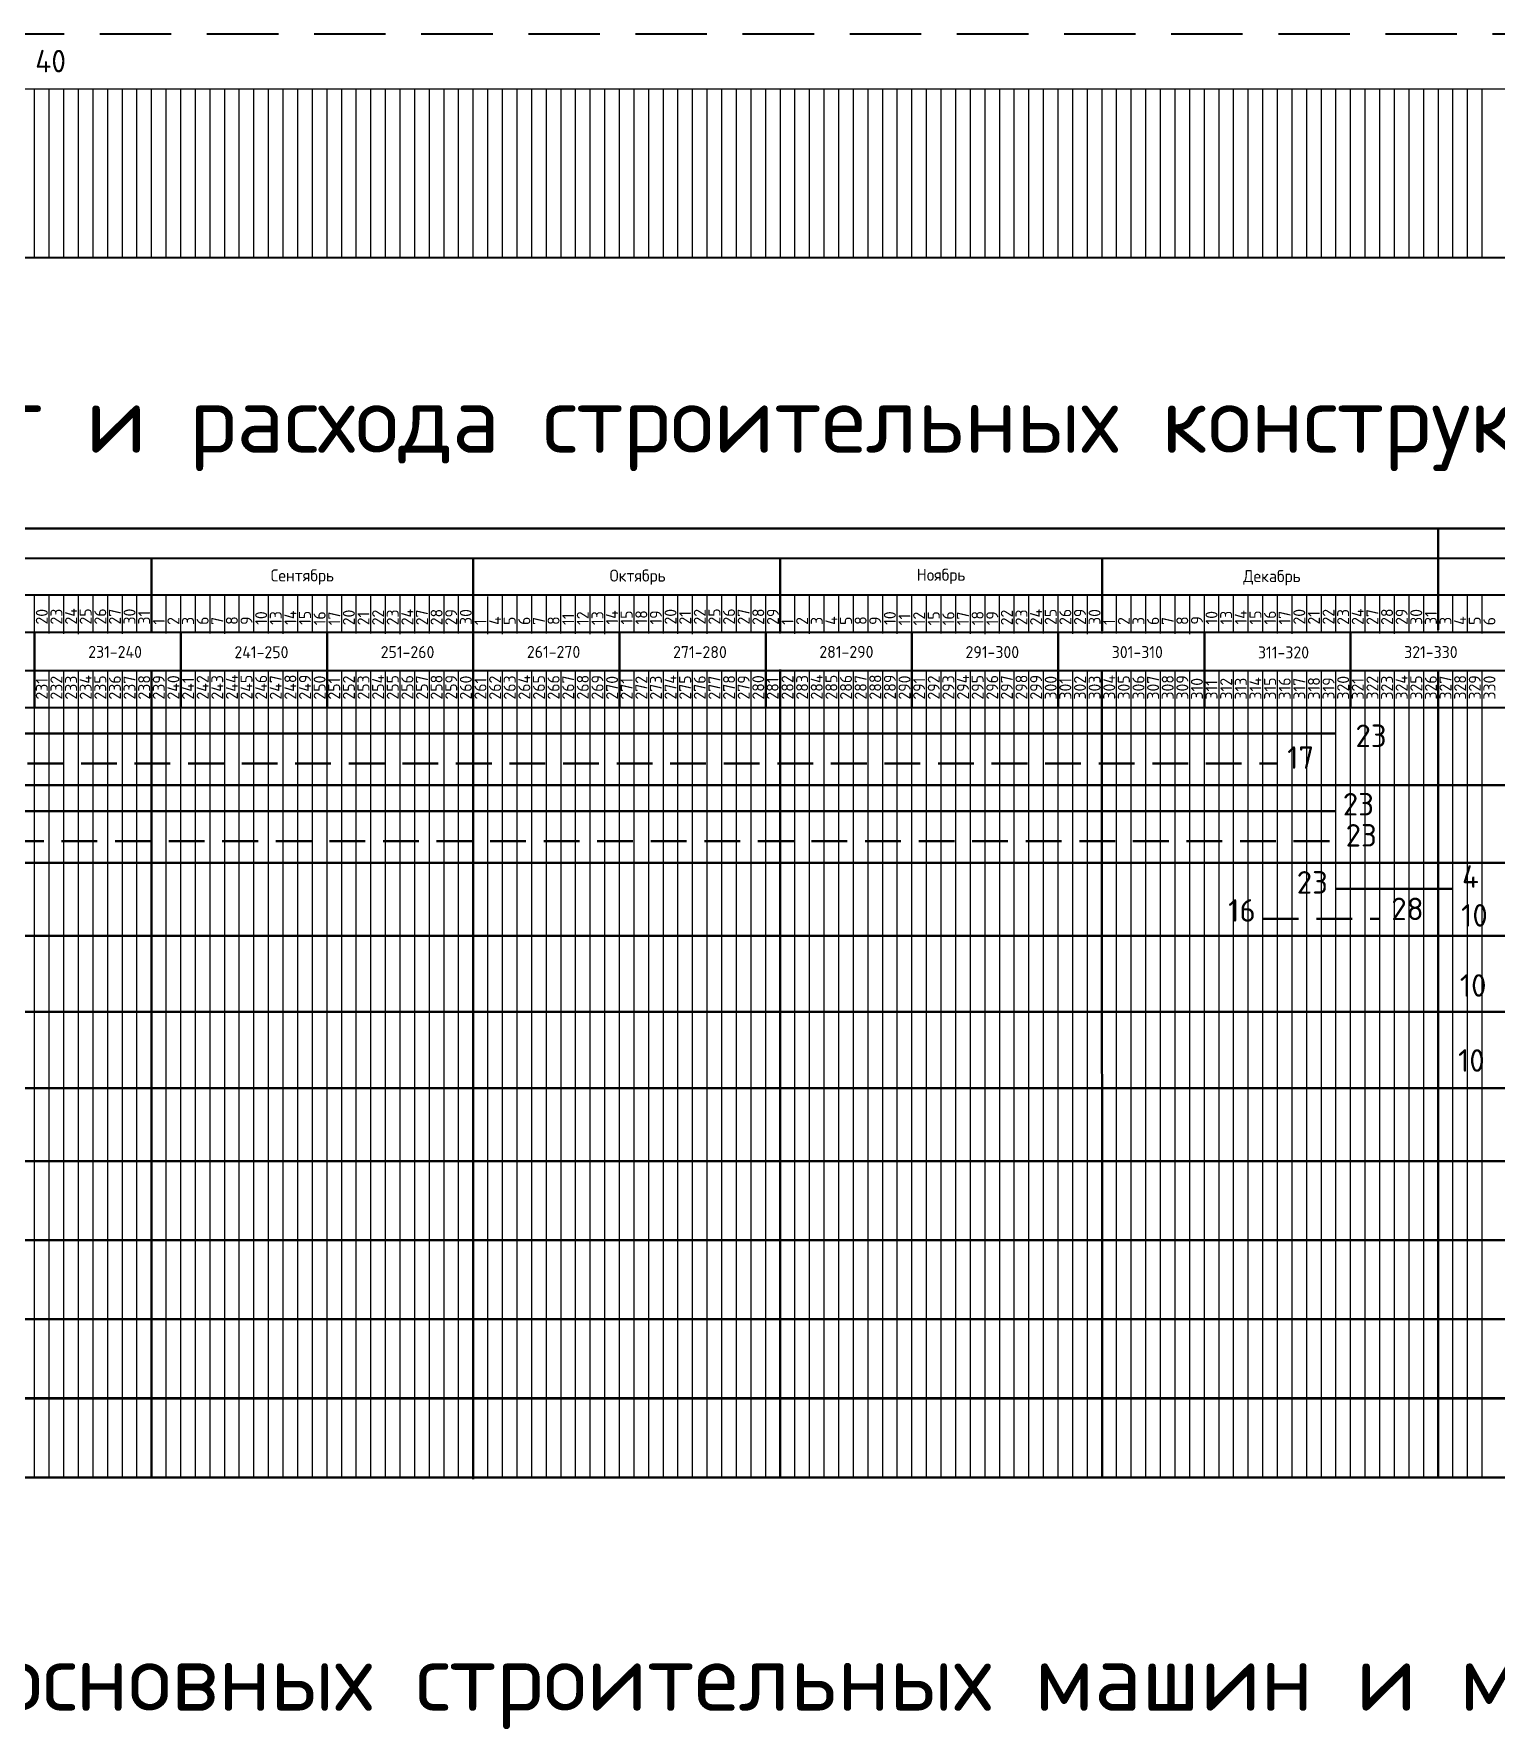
# Model space of a CAD drawing. Header units: millimetres. Extents: x -782 to 10910, y 3841 to 13237.
# Drawn here: x 4407.8 to 4537.8, y 12452.8 to 12603.5 of the extents above; entities that cross this region are included whole.
import ezdxf

# ---------------------------------------------------------------- set-up
doc = ezdxf.new("R2010")
doc.units = ezdxf.units.MM
doc.linetypes.add('DASHED2', pattern=[9.525, 6.35, -3.175])
doc.linetypes.add('HIDDEN2', pattern=[4.7625, 3.175, -1.5875])
doc.layers.add('A0-08', color=101, linetype='Continuous')
doc.styles.add('GOST-2.304_Type-B', font='GOST_Common.ttf')
doc.styles.get("Standard").update_dxf_attribs({"font": 'isocpeur.ttf'})

msp = doc.modelspace()

# ---------------------------------------------------------------- linework, layer by layer
at = {"linetype": 'DASHED2', "lineweight": 40}
msp.add_line((4108.816436, 12603.501615), (4715.916436, 12603.501615), dxfattribs=at)
at = {"lineweight": -3}
for p, q in [((4244.016436, 12598.626615), (4544.316436, 12598.626615)), ((4407.815555, 12550.260156), (4407.815492, 12553.586683)), ((4410.415555, 12550.260156), (4410.416335, 12553.579825)), ((4413.015494, 12550.26047), (4413.015431, 12553.586997)), ((4415.615494, 12550.26047), (4415.616275, 12553.580138)), ((4416.915492, 12550.277886), (4416.915429, 12553.604413)), ((4418.215492, 12550.291099), (4418.216273, 12553.610768)), ((4419.515492, 12550.260329), (4419.516273, 12553.579997)), ((4422.115431, 12550.2782), (4422.115368, 12553.604727)), ((4424.715432, 12550.260642), (4424.716212, 12553.580311)), ((4426.015429, 12550.278059), (4426.015366, 12553.604585)), ((4428.615429, 12550.278059), (4428.616209, 12553.597727)), ((4431.215369, 12550.278372), (4431.215306, 12553.604899)), ((4431.215429, 12550.260501), (4431.21621, 12553.58017)), ((4432.515369, 12550.31504), (4432.516149, 12553.634708)), ((4433.815369, 12550.278372), (4433.816149, 12553.598041)), ((4435.115369, 12550.222767), (4435.116149, 12553.542436)), ((4440.315306, 12550.296102), (4440.315242, 12553.622629)), ((4441.615306, 12550.240497), (4441.615242, 12553.567024)), ((4442.915307, 12550.225872), (4442.916087, 12553.545541)), ((4444.215306, 12550.22294), (4444.216086, 12553.542608)), ((4449.415244, 12550.243602), (4449.415181, 12553.570129)), ((4450.715243, 12550.24067), (4450.71518, 12553.567197)), ((4452.015244, 12550.226045), (4452.016025, 12553.545714)), ((4453.315243, 12550.24067), (4453.316023, 12553.560338)), ((4457.215243, 12550.25371), (4457.216024, 12553.573379)), ((4458.515181, 12550.243775), (4458.515118, 12553.570302)), ((4459.81518, 12550.2584), (4459.815117, 12553.584926)), ((4461.115181, 12550.243775), (4461.115962, 12553.563444)), ((4462.41518, 12550.2584), (4462.41596, 12553.578068)), ((4467.615118, 12550.261505), (4467.615055, 12553.588032)), ((4468.915117, 12550.27613), (4468.915054, 12553.602656)), ((4470.215117, 12550.289343), (4470.215897, 12553.609011)), ((4470.215118, 12550.261505), (4470.215898, 12553.581174)), ((4471.515117, 12550.258572), (4471.515897, 12553.578241)), ((4476.715055, 12550.279235), (4476.714992, 12553.605762)), ((4478.015054, 12550.276302), (4478.014991, 12553.602829)), ((4479.315055, 12550.261677), (4479.315836, 12553.581346)), ((4480.615054, 12550.276302), (4480.615834, 12553.595971)), ((4483.215054, 12550.258745), (4483.215835, 12553.578413)), ((4484.515055, 12550.31504), (4484.515836, 12553.634708)), ((4485.814992, 12550.279407), (4485.814929, 12553.605934)), ((4487.115055, 12550.222767), (4487.115836, 12553.542436)), ((4488.414992, 12550.279407), (4488.415773, 12553.599076)), ((4493.614992, 12550.240497), (4493.614929, 12553.567024)), ((4494.914929, 12550.297137), (4494.914866, 12553.623664)), ((4496.214993, 12550.22294), (4496.215773, 12553.542608)), ((4497.514929, 12550.297137), (4497.51571, 12553.616806)), ((4502.714929, 12550.24067), (4502.714866, 12553.567197)), ((4504.014866, 12550.314867), (4504.014803, 12553.641394)), ((4505.314929, 12550.24067), (4505.31571, 12553.560338)), ((4506.614866, 12550.29731), (4506.615647, 12553.616979)), ((4509.21493, 12550.25371), (4509.21571, 12553.573379)), ((4511.814866, 12550.2584), (4511.814803, 12553.584926)), ((4513.114803, 12550.31504), (4513.11474, 12553.641567)), ((4514.414866, 12550.2584), (4514.415647, 12553.578068)), ((4515.714803, 12550.31504), (4515.715584, 12553.634708)), ((4520.914803, 12550.27613), (4520.91474, 12553.602656)), ((4522.21474, 12550.33277), (4522.214677, 12553.659297)), ((4522.214804, 12550.289343), (4522.215584, 12553.609011)), ((4523.514804, 12550.258572), (4523.515584, 12553.578241)), ((4524.81474, 12550.33277), (4524.815521, 12553.652438)), ((4530.014741, 12550.276302), (4530.014678, 12553.602829)), ((4531.314677, 12550.3505), (4531.314614, 12553.677027)), ((4532.614741, 12550.276302), (4532.615521, 12553.595971)), ((4533.914678, 12550.332942), (4533.915458, 12553.652611)), ((4535.214741, 12550.258745), (4535.215521, 12553.578413)), ((4536.514678, 12550.31504), (4536.515458, 12553.634708))]:
    msp.add_line(p, q, dxfattribs=at)
at = {"lineweight": 25}
for p, q in [((4407.816436, 12583.626615), (4407.816436, 12598.626615)), ((4409.116436, 12583.626615), (4409.116436, 12598.626615)), ((4410.416436, 12583.626615), (4410.416436, 12598.626615)), ((4411.716436, 12583.626615), (4411.716436, 12598.626615)), ((4413.016436, 12583.626615), (4413.016436, 12598.626615)), ((4414.316436, 12583.626615), (4414.316436, 12598.626615)), ((4415.616436, 12583.626615), (4415.616436, 12598.626615)), ((4416.916436, 12583.626615), (4416.916436, 12598.626615)), ((4418.216436, 12583.626615), (4418.216436, 12598.626615)), ((4419.516436, 12583.626615), (4419.516436, 12598.626615)), ((4420.816436, 12583.626615), (4420.816436, 12598.626615)), ((4422.116436, 12583.626615), (4422.116436, 12598.626615)), ((4423.416436, 12583.626615), (4423.416436, 12598.626615)), ((4424.716436, 12583.626615), (4424.716436, 12598.626615)), ((4426.016436, 12583.626615), (4426.016436, 12598.626615)), ((4427.316436, 12583.626615), (4427.316436, 12598.626615)), ((4428.616436, 12583.626615), (4428.616436, 12598.626615)), ((4429.916436, 12583.626615), (4429.916436, 12598.626615)), ((4431.216436, 12583.626615), (4431.216436, 12598.626615)), ((4432.516436, 12583.626615), (4432.516436, 12598.626615)), ((4433.816436, 12583.626615), (4433.816436, 12598.626615)), ((4435.116436, 12583.626615), (4435.116436, 12598.626615)), ((4436.416436, 12583.626615), (4436.416436, 12598.626615)), ((4437.716436, 12583.626615), (4437.716436, 12598.626615)), ((4439.016436, 12583.626615), (4439.016436, 12598.626615)), ((4440.316436, 12583.626615), (4440.316436, 12598.626615)), ((4441.616436, 12583.626615), (4441.616436, 12598.626615)), ((4442.916436, 12583.626615), (4442.916436, 12598.626615)), ((4444.216436, 12583.626615), (4444.216436, 12598.626615)), ((4445.516436, 12583.626615), (4445.516436, 12598.626615)), ((4446.816436, 12583.626615), (4446.816436, 12598.626615)), ((4448.116436, 12583.626615), (4448.116436, 12598.626615)), ((4449.416436, 12583.626615), (4449.416436, 12598.626615)), ((4450.716436, 12583.626615), (4450.716436, 12598.626615)), ((4452.016436, 12583.626615), (4452.016436, 12598.626615)), ((4453.316436, 12583.626615), (4453.316436, 12598.626615)), ((4454.616436, 12583.626615), (4454.616436, 12598.626615)), ((4455.916436, 12583.626615), (4455.916436, 12598.626615)), ((4457.216436, 12583.626615), (4457.216436, 12598.626615)), ((4458.516436, 12583.626615), (4458.516436, 12598.626615)), ((4459.816436, 12583.626615), (4459.816436, 12598.626615)), ((4461.116436, 12583.626615), (4461.116436, 12598.626615)), ((4462.416436, 12583.626615), (4462.416436, 12598.626615)), ((4463.716436, 12583.626615), (4463.716436, 12598.626615)), ((4465.016436, 12583.626615), (4465.016436, 12598.626615)), ((4466.316436, 12583.626615), (4466.316436, 12598.626615)), ((4467.616436, 12583.626615), (4467.616436, 12598.626615)), ((4468.916436, 12583.626615), (4468.916436, 12598.626615)), ((4470.216436, 12583.626615), (4470.216436, 12598.626615)), ((4471.516436, 12583.626615), (4471.516436, 12598.626615)), ((4472.816436, 12583.626615), (4472.816436, 12598.626615)), ((4474.116436, 12583.626615), (4474.116436, 12598.626615)), ((4475.416436, 12583.626615), (4475.416436, 12598.626615)), ((4476.716436, 12583.626615), (4476.716436, 12598.626615)), ((4478.016436, 12583.626615), (4478.016436, 12598.626615)), ((4479.316436, 12583.626615), (4479.316436, 12598.626615)), ((4480.616436, 12583.626615), (4480.616436, 12598.626615)), ((4481.916436, 12583.626615), (4481.916436, 12598.626615)), ((4483.216436, 12583.626615), (4483.216436, 12598.626615)), ((4484.516436, 12583.626615), (4484.516436, 12598.626615)), ((4485.816436, 12583.626615), (4485.816436, 12598.626615)), ((4487.116436, 12583.626615), (4487.116436, 12598.626615)), ((4488.416436, 12583.626615), (4488.416436, 12598.626615)), ((4489.716436, 12583.626615), (4489.716436, 12598.626615)), ((4491.016436, 12583.626615), (4491.016436, 12598.626615)), ((4492.316436, 12583.626615), (4492.316436, 12598.626615)), ((4493.616436, 12583.626615), (4493.616436, 12598.626615)), ((4494.916436, 12583.626615), (4494.916436, 12598.626615)), ((4496.216436, 12583.626615), (4496.216436, 12598.626615)), ((4497.516436, 12583.626615), (4497.516436, 12598.626615)), ((4498.816436, 12583.626615), (4498.816436, 12598.626615)), ((4500.116436, 12583.626615), (4500.116436, 12598.626615)), ((4501.416436, 12583.626615), (4501.416436, 12598.626615)), ((4502.716436, 12583.626615), (4502.716436, 12598.626615)), ((4504.016436, 12583.626615), (4504.016436, 12598.626615)), ((4505.316436, 12583.626615), (4505.316436, 12598.626615)), ((4506.616436, 12583.626615), (4506.616436, 12598.626615)), ((4507.916436, 12583.626615), (4507.916436, 12598.626615)), ((4509.216436, 12583.626615), (4509.216436, 12598.626615)), ((4510.516436, 12583.626615), (4510.516436, 12598.626615)), ((4511.816436, 12583.626615), (4511.816436, 12598.626615)), ((4513.116436, 12583.626615), (4513.116436, 12598.626615)), ((4514.416436, 12583.626615), (4514.416436, 12598.626615)), ((4515.716436, 12583.626615), (4515.716436, 12598.626615)), ((4517.016436, 12583.626615), (4517.016436, 12598.626615)), ((4518.316436, 12583.626615), (4518.316436, 12598.626615)), ((4519.616436, 12583.626615), (4519.616436, 12598.626615)), ((4520.916436, 12583.626615), (4520.916436, 12598.626615)), ((4522.216436, 12583.626615), (4522.216436, 12598.626615)), ((4523.516436, 12583.626615), (4523.516436, 12598.626615)), ((4524.816436, 12583.626615), (4524.816436, 12598.626615)), ((4526.116436, 12583.626615), (4526.116436, 12598.626615)), ((4527.416436, 12583.626615), (4527.416436, 12598.626615)), ((4528.716436, 12583.626615), (4528.716436, 12598.626615)), ((4530.016436, 12583.626615), (4530.016436, 12598.626615)), ((4531.316436, 12583.626615), (4531.316436, 12598.626615)), ((4532.616436, 12583.626615), (4532.616436, 12598.626615)), ((4533.916436, 12583.626615), (4533.916436, 12598.626615)), ((4535.216436, 12583.626615), (4535.216436, 12598.626615)), ((4536.516436, 12583.626615), (4536.516436, 12598.626615)), ((4407.815557, 12550.211969), (4407.815557, 12553.536151)), ((4409.115555, 12550.229385), (4409.115555, 12553.553568)), ((4409.115557, 12550.211969), (4409.115557, 12553.536151)), ((4410.415557, 12550.181199), (4410.415557, 12553.505381)), ((4411.715555, 12550.229385), (4411.715555, 12553.553568)), ((4411.715557, 12550.150428), (4411.715557, 12553.47461)), ((4413.015555, 12550.229385), (4413.015555, 12553.553568)), ((4414.315494, 12550.229699), (4414.315494, 12553.553881)), ((4414.315555, 12550.198615), (4414.315555, 12553.522797)), ((4415.615555, 12550.167844), (4415.615555, 12553.492026)), ((4416.915494, 12550.229699), (4416.915494, 12553.553881)), ((4418.215492, 12550.229558), (4418.215492, 12553.55374)), ((4418.215494, 12550.229699), (4418.215494, 12553.553881)), ((4419.515494, 12550.198928), (4419.515494, 12553.523111)), ((4420.815492, 12550.229558), (4420.815492, 12553.55374)), ((4420.815494, 12550.168158), (4420.815494, 12553.49234)), ((4422.115492, 12550.229558), (4422.115492, 12553.55374)), ((4423.415432, 12550.229872), (4423.415432, 12553.554054)), ((4423.415492, 12550.198787), (4423.415492, 12553.522969)), ((4424.715492, 12550.168017), (4424.715492, 12553.492199)), ((4426.015432, 12550.229872), (4426.015432, 12553.554054)), ((4427.315429, 12550.247288), (4427.315429, 12553.57147)), ((4427.315432, 12550.229872), (4427.315432, 12553.554054)), ((4428.615432, 12550.199101), (4428.615432, 12553.523283)), ((4429.915429, 12550.247288), (4429.915429, 12553.57147)), ((4429.915432, 12550.16833), (4429.915432, 12553.492513)), ((4431.215369, 12550.284269), (4431.215369, 12553.608451)), ((4431.215429, 12550.247288), (4431.215429, 12553.57147)), ((4432.515369, 12550.247602), (4432.515369, 12553.571784)), ((4432.515429, 12550.216517), (4432.515429, 12553.540699)), ((4433.815369, 12550.191997), (4433.815369, 12553.516179)), ((4435.115369, 12550.247602), (4435.115369, 12553.571784)), ((4436.415369, 12550.247602), (4436.415369, 12553.571784)), ((4436.415369, 12550.191997), (4436.415369, 12553.516179)), ((4437.715369, 12550.216831), (4437.715369, 12553.541013)), ((4437.715369, 12550.191997), (4437.715369, 12553.516179)), ((4439.015369, 12550.18606), (4439.015369, 12553.510243)), ((4439.015369, 12550.161226), (4439.015369, 12553.485408)), ((4440.315369, 12550.130455), (4440.315369, 12553.454637)), ((4441.615307, 12550.195102), (4441.615307, 12553.519284)), ((4442.915306, 12550.192169), (4442.915306, 12553.516351)), ((4444.215307, 12550.195102), (4444.215307, 12553.519284)), ((4445.515306, 12550.192169), (4445.515306, 12553.516351)), ((4445.515307, 12550.195102), (4445.515307, 12553.519284)), ((4446.815306, 12550.192169), (4446.815306, 12553.516351)), ((4446.815307, 12550.164331), (4446.815307, 12553.488513)), ((4448.115306, 12550.161398), (4448.115306, 12553.485581)), ((4448.115307, 12550.13356), (4448.115307, 12553.457743)), ((4449.415306, 12550.130628), (4449.415306, 12553.45481)), ((4450.715244, 12550.195274), (4450.715244, 12553.519457)), ((4452.015243, 12550.209899), (4452.015243, 12553.534081)), ((4453.315244, 12550.195274), (4453.315244, 12553.519457)), ((4454.615243, 12550.209899), (4454.615243, 12553.534081)), ((4454.615244, 12550.195274), (4454.615244, 12553.519457)), ((4455.915243, 12550.209899), (4455.915243, 12553.534081)), ((4455.915244, 12550.164504), (4455.915244, 12553.488686)), ((4457.215243, 12550.179128), (4457.215243, 12553.503311)), ((4457.215244, 12550.133733), (4457.215244, 12553.457915)), ((4458.515243, 12550.148358), (4458.515243, 12553.47254)), ((4459.815181, 12550.213004), (4459.815181, 12553.537187)), ((4461.11518, 12550.227629), (4461.11518, 12553.551811)), ((4462.415181, 12550.213004), (4462.415181, 12553.537187)), ((4463.71518, 12550.227629), (4463.71518, 12553.551811)), ((4463.715181, 12550.213004), (4463.715181, 12553.537187)), ((4465.01518, 12550.227629), (4465.01518, 12553.551811)), ((4465.015181, 12550.182234), (4465.015181, 12553.506416)), ((4466.31518, 12550.196858), (4466.31518, 12553.521041)), ((4466.315181, 12550.151463), (4466.315181, 12553.475645)), ((4467.61518, 12550.166088), (4467.61518, 12553.49027)), ((4468.915118, 12550.230734), (4468.915118, 12553.554916)), ((4470.215117, 12550.227801), (4470.215117, 12553.551984)), ((4471.515118, 12550.230734), (4471.515118, 12553.554916)), ((4472.815117, 12550.227801), (4472.815117, 12553.551984)), ((4472.815118, 12550.230734), (4472.815118, 12553.554916)), ((4474.115117, 12550.227801), (4474.115117, 12553.551984)), ((4474.115118, 12550.199964), (4474.115118, 12553.524146)), ((4475.415117, 12550.197031), (4475.415117, 12553.521213)), ((4475.415118, 12550.169193), (4475.415118, 12553.493375)), ((4476.715117, 12550.16626), (4476.715117, 12553.490442)), ((4478.015055, 12550.230907), (4478.015055, 12553.555089)), ((4479.315054, 12550.245531), (4479.315054, 12553.569714)), ((4480.615055, 12550.230907), (4480.615055, 12553.555089)), ((4481.915054, 12550.245531), (4481.915054, 12553.569714)), ((4481.915055, 12550.230907), (4481.915055, 12553.555089)), ((4483.215054, 12550.245531), (4483.215054, 12553.569714)), ((4483.215055, 12550.284269), (4483.215055, 12553.608451)), ((4483.215055, 12550.200136), (4483.215055, 12553.524318)), ((4484.515054, 12550.214761), (4484.515054, 12553.538943)), ((4484.515055, 12550.169365), (4484.515055, 12553.493548)), ((4485.815055, 12550.191997), (4485.815055, 12553.516179)), ((4487.114992, 12550.248637), (4487.114992, 12553.572819)), ((4488.415055, 12550.191997), (4488.415055, 12553.516179)), ((4489.714992, 12550.248637), (4489.714992, 12553.572819)), ((4489.715055, 12550.191997), (4489.715055, 12553.516179)), ((4491.014992, 12550.248637), (4491.014992, 12553.572819)), ((4491.015055, 12550.161226), (4491.015055, 12553.485408)), ((4492.314992, 12550.217866), (4492.314992, 12553.542048)), ((4492.315055, 12550.130455), (4492.315055, 12553.454637)), ((4493.614992, 12550.187095), (4493.614992, 12553.511278)), ((4494.914993, 12550.192169), (4494.914993, 12553.516351)), ((4496.214929, 12550.266367), (4496.214929, 12553.590549)), ((4497.514993, 12550.192169), (4497.514993, 12553.516351)), ((4498.814929, 12550.266367), (4498.814929, 12553.590549)), ((4498.814993, 12550.192169), (4498.814993, 12553.516351)), ((4500.114929, 12550.266367), (4500.114929, 12553.590549)), ((4500.114993, 12550.161398), (4500.114993, 12553.485581)), ((4501.414929, 12550.235596), (4501.414929, 12553.559778)), ((4501.414993, 12550.130628), (4501.414993, 12553.45481)), ((4502.714929, 12550.204825), (4502.714929, 12553.529008)), ((4504.014929, 12550.209899), (4504.014929, 12553.534081)), ((4505.314866, 12550.266539), (4505.314866, 12553.590721)), ((4506.614929, 12550.209899), (4506.614929, 12553.534081)), ((4507.914866, 12550.266539), (4507.914866, 12553.590721)), ((4507.914929, 12550.209899), (4507.914929, 12553.534081)), ((4509.214866, 12550.266539), (4509.214866, 12553.590721)), ((4509.214929, 12550.179128), (4509.214929, 12553.503311)), ((4510.514866, 12550.235769), (4510.514866, 12553.559951)), ((4510.514929, 12550.148358), (4510.514929, 12553.47254)), ((4511.814866, 12550.204998), (4511.814866, 12553.52918)), ((4513.114866, 12550.227629), (4513.114866, 12553.551811)), ((4514.414803, 12550.284269), (4514.414803, 12553.608451)), ((4515.714866, 12550.227629), (4515.714866, 12553.551811)), ((4517.014803, 12550.284269), (4517.014803, 12553.608451)), ((4517.014866, 12550.227629), (4517.014866, 12553.551811)), ((4518.314803, 12550.284269), (4518.314803, 12553.608451)), ((4518.314866, 12550.196858), (4518.314866, 12553.521041)), ((4519.614803, 12550.253498), (4519.614803, 12553.577681)), ((4519.614866, 12550.166088), (4519.614866, 12553.49027)), ((4520.914803, 12550.222728), (4520.914803, 12553.54691)), ((4522.214804, 12550.227801), (4522.214804, 12553.551984)), ((4523.51474, 12550.301999), (4523.51474, 12553.626181)), ((4524.814804, 12550.227801), (4524.814804, 12553.551984)), ((4526.11474, 12550.301999), (4526.11474, 12553.626181)), ((4526.114804, 12550.227801), (4526.114804, 12553.551984)), ((4527.41474, 12550.301999), (4527.41474, 12553.626181)), ((4527.414804, 12550.197031), (4527.414804, 12553.521213)), ((4528.71474, 12550.271228), (4528.71474, 12553.595411)), ((4528.714804, 12550.16626), (4528.714804, 12553.490442)), ((4530.01474, 12550.240458), (4530.01474, 12553.56464)), ((4531.314741, 12550.245531), (4531.314741, 12553.569714)), ((4532.614678, 12550.302172), (4532.614678, 12553.626354)), ((4533.914741, 12550.245531), (4533.914741, 12553.569714)), ((4535.214678, 12550.302172), (4535.214678, 12553.626354)), ((4535.214678, 12550.284269), (4535.214678, 12553.608451)), ((4535.214741, 12550.245531), (4535.214741, 12553.569714)), ((4536.514678, 12550.302172), (4536.514678, 12553.626354)), ((4536.514741, 12550.214761), (4536.514741, 12553.538943)), ((4407.816436, 12543.605173), (4407.816436, 12546.929356)), ((4407.816436, 12543.605173), (4407.816436, 12546.929356)), ((4407.816436, 12475.182125), (4407.816436, 12546.91397)), ((4409.116436, 12543.605173), (4409.116436, 12546.944741)), ((4409.116436, 12475.18213), (4409.116436, 12546.91397)), ((4410.416436, 12543.605173), (4410.416436, 12546.929356)), ((4410.416436, 12543.605173), (4410.416436, 12546.929356)), ((4410.416436, 12475.182134), (4410.416436, 12546.91397)), ((4411.716436, 12543.605173), (4411.716436, 12546.929356)), ((4411.716436, 12543.605173), (4411.716436, 12546.929356)), ((4411.716436, 12475.182139), (4411.716436, 12546.91397)), ((4413.016436, 12543.605173), (4413.016436, 12546.944741)), ((4413.016436, 12475.182144), (4413.016436, 12546.91397)), ((4414.316436, 12475.182149), (4414.316436, 12546.91397)), ((4414.316436, 12543.589788), (4414.316436, 12546.91397)), ((4414.316436, 12543.589788), (4414.316436, 12546.91397)), ((4415.616436, 12475.182154), (4415.616436, 12546.91397)), ((4415.616436, 12543.589788), (4415.616436, 12546.91397)), ((4415.616436, 12543.589788), (4415.616436, 12546.91397)), ((4416.916436, 12543.589788), (4416.916436, 12546.929356)), ((4416.916436, 12475.182158), (4416.916436, 12546.91397)), ((4418.216436, 12475.182163), (4418.216436, 12546.91397)), ((4418.216436, 12543.574403), (4418.216436, 12546.898585)), ((4418.216436, 12543.574403), (4418.216436, 12546.898585)), ((4419.516436, 12475.182168), (4419.516436, 12546.91397)), ((4419.516436, 12543.574403), (4419.516436, 12546.898585)), ((4419.516436, 12543.574403), (4419.516436, 12546.898585)), ((4420.816436, 12475.182173), (4420.816436, 12546.91397)), ((4420.816436, 12543.574403), (4420.816436, 12546.91397)), ((4422.116436, 12475.182178), (4422.116436, 12546.91397)), ((4422.116436, 12543.589788), (4422.116436, 12546.91397)), ((4422.116436, 12543.589788), (4422.116436, 12546.91397)), ((4423.416436, 12475.182183), (4423.416436, 12546.91397)), ((4423.416436, 12543.589788), (4423.416436, 12546.91397)), ((4423.416436, 12543.589788), (4423.416436, 12546.91397)), ((4424.716436, 12543.589788), (4424.716436, 12546.929356)), ((4424.716436, 12475.182187), (4424.716436, 12546.91397)), ((4426.016436, 12475.182192), (4426.016436, 12546.91397)), ((4426.016436, 12543.589788), (4426.016436, 12546.91397)), ((4426.016436, 12543.589788), (4426.016436, 12546.91397)), ((4427.316436, 12475.182197), (4427.316436, 12546.91397)), ((4427.316436, 12543.589788), (4427.316436, 12546.91397)), ((4427.316436, 12543.589788), (4427.316436, 12546.91397)), ((4428.616436, 12543.589788), (4428.616436, 12546.929356)), ((4428.616436, 12475.182202), (4428.616436, 12546.91397)), ((4429.916436, 12475.182207), (4429.916436, 12546.91397)), ((4429.916436, 12543.589788), (4429.916436, 12546.91397)), ((4429.916436, 12543.589788), (4429.916436, 12546.91397)), ((4431.216436, 12475.182211), (4431.216436, 12546.91397)), ((4431.216436, 12543.589788), (4431.216436, 12546.91397)), ((4431.216436, 12543.589788), (4431.216436, 12546.91397)), ((4432.516436, 12543.589788), (4432.516436, 12546.929356)), ((4432.516436, 12475.182216), (4432.516436, 12546.91397)), ((4433.816436, 12475.182221), (4433.816436, 12546.91397)), ((4433.816436, 12543.589788), (4433.816436, 12546.91397)), ((4433.816436, 12543.589788), (4433.816436, 12546.91397)), ((4435.116436, 12475.182226), (4435.116436, 12546.91397)), ((4435.116436, 12543.589788), (4435.116436, 12546.91397)), ((4435.116436, 12543.589788), (4435.116436, 12546.91397)), ((4436.416436, 12543.589788), (4436.416436, 12546.929356)), ((4436.416436, 12475.182231), (4436.416436, 12546.91397)), ((4437.716436, 12475.182236), (4437.716436, 12546.91397)), ((4437.716436, 12543.574403), (4437.716436, 12546.898585)), ((4437.716436, 12543.574403), (4437.716436, 12546.898585)), ((4439.016436, 12475.18224), (4439.016436, 12546.91397)), ((4439.016436, 12543.574403), (4439.016436, 12546.898585)), ((4439.016436, 12543.574403), (4439.016436, 12546.898585)), ((4440.316436, 12475.182245), (4440.316436, 12546.91397)), ((4440.316436, 12543.574403), (4440.316436, 12546.91397)), ((4441.616436, 12475.18225), (4441.616436, 12546.91397)), ((4441.616436, 12543.559017), (4441.616436, 12546.8832)), ((4441.616436, 12543.559017), (4441.616436, 12546.8832)), ((4442.916436, 12475.182255), (4442.916436, 12546.91397)), ((4442.916436, 12543.559017), (4442.916436, 12546.8832)), ((4442.916436, 12543.559017), (4442.916436, 12546.8832)), ((4444.216436, 12475.18226), (4444.216436, 12546.91397)), ((4444.216436, 12543.559017), (4444.216436, 12546.898585)), ((4445.516436, 12475.182264), (4445.516436, 12546.91397)), ((4445.516436, 12543.574403), (4445.516436, 12546.898585)), ((4445.516436, 12543.574403), (4445.516436, 12546.898585)), ((4446.816436, 12475.182269), (4446.816436, 12546.91397)), ((4446.816436, 12543.574403), (4446.816436, 12546.898585)), ((4446.816436, 12543.574403), (4446.816436, 12546.898585)), ((4448.116436, 12475.182274), (4448.116436, 12546.91397)), ((4448.116436, 12543.574403), (4448.116436, 12546.91397)), ((4449.416436, 12475.182279), (4449.416436, 12546.91397)), ((4449.416436, 12543.574403), (4449.416436, 12546.898585)), ((4449.416436, 12543.574403), (4449.416436, 12546.898585)), ((4450.716436, 12475.182284), (4450.716436, 12546.91397)), ((4450.716436, 12543.574403), (4450.716436, 12546.898585)), ((4450.716436, 12543.574403), (4450.716436, 12546.898585)), ((4452.016436, 12475.182289), (4452.016436, 12546.91397)), ((4452.016436, 12543.574403), (4452.016436, 12546.91397)), ((4453.316436, 12475.182293), (4453.316436, 12546.91397)), ((4453.316436, 12543.574403), (4453.316436, 12546.898585)), ((4453.316436, 12543.574403), (4453.316436, 12546.898585)), ((4454.616436, 12475.182298), (4454.616436, 12546.91397)), ((4454.616436, 12543.574403), (4454.616436, 12546.898585)), ((4454.616436, 12543.574403), (4454.616436, 12546.898585)), ((4455.916436, 12475.182303), (4455.916436, 12546.91397)), ((4455.916436, 12543.574403), (4455.916436, 12546.91397)), ((4457.216436, 12475.182308), (4457.216436, 12546.91397)), ((4457.216436, 12543.574403), (4457.216436, 12546.898585)), ((4457.216436, 12543.574403), (4457.216436, 12546.898585)), ((4458.516436, 12475.182313), (4458.516436, 12546.91397)), ((4458.516436, 12543.574403), (4458.516436, 12546.898585)), ((4458.516436, 12543.574403), (4458.516436, 12546.898585)), ((4459.816436, 12475.182317), (4459.816436, 12546.91397)), ((4459.816436, 12543.574403), (4459.816436, 12546.91397)), ((4461.116436, 12543.605173), (4461.116436, 12546.929356)), ((4461.116436, 12543.605173), (4461.116436, 12546.929356)), ((4461.116436, 12475.182322), (4461.116436, 12546.91397)), ((4462.416436, 12543.605173), (4462.416436, 12546.929356)), ((4462.416436, 12543.605173), (4462.416436, 12546.929356)), ((4462.416436, 12475.182327), (4462.416436, 12546.91397)), ((4463.716436, 12543.605173), (4463.716436, 12546.944741)), ((4463.716436, 12475.182332), (4463.716436, 12546.91397)), ((4465.016436, 12475.182337), (4465.016436, 12546.91397)), ((4465.016436, 12543.589788), (4465.016436, 12546.91397)), ((4465.016436, 12543.589788), (4465.016436, 12546.91397)), ((4466.316436, 12475.182342), (4466.316436, 12546.91397)), ((4466.316436, 12543.589788), (4466.316436, 12546.91397)), ((4466.316436, 12543.589788), (4466.316436, 12546.91397)), ((4467.616436, 12543.589788), (4467.616436, 12546.929356)), ((4467.616436, 12475.182346), (4467.616436, 12546.91397)), ((4468.916436, 12543.605173), (4468.916436, 12546.929356)), ((4468.916436, 12543.605173), (4468.916436, 12546.929356)), ((4468.916436, 12475.182351), (4468.916436, 12546.91397)), ((4470.216436, 12543.605173), (4470.216436, 12546.929356)), ((4470.216436, 12543.605173), (4470.216436, 12546.929356)), ((4470.216436, 12475.182356), (4470.216436, 12546.91397)), ((4471.516436, 12543.605173), (4471.516436, 12546.944741)), ((4471.516436, 12475.182361), (4471.516436, 12546.91397)), ((4472.816436, 12543.605173), (4472.816436, 12546.929356)), ((4472.816436, 12543.605173), (4472.816436, 12546.929356)), ((4472.816436, 12475.182366), (4472.816436, 12546.91397)), ((4474.116436, 12543.605173), (4474.116436, 12546.929356)), ((4474.116436, 12543.605173), (4474.116436, 12546.929356)), ((4474.116436, 12475.18237), (4474.116436, 12546.91397)), ((4475.416436, 12543.605173), (4475.416436, 12546.944741)), ((4475.416436, 12475.182375), (4475.416436, 12546.91397)), ((4476.716436, 12543.605173), (4476.716436, 12546.929356)), ((4476.716436, 12543.605173), (4476.716436, 12546.929356)), ((4476.716436, 12475.18238), (4476.716436, 12546.91397)), ((4478.016436, 12543.605173), (4478.016436, 12546.929356)), ((4478.016436, 12543.605173), (4478.016436, 12546.929356)), ((4478.016436, 12475.182385), (4478.016436, 12546.91397)), ((4479.316436, 12543.605173), (4479.316436, 12546.944741)), ((4479.316436, 12475.18239), (4479.316436, 12546.91397)), ((4480.616436, 12543.605173), (4480.616436, 12546.929356)), ((4480.616436, 12543.605173), (4480.616436, 12546.929356)), ((4480.616436, 12475.182395), (4480.616436, 12546.91397)), ((4481.916436, 12543.605173), (4481.916436, 12546.929356)), ((4481.916436, 12543.605173), (4481.916436, 12546.929356)), ((4481.916436, 12475.182399), (4481.916436, 12546.91397)), ((4483.216436, 12543.605173), (4483.216436, 12546.944741)), ((4483.216436, 12475.182404), (4483.216436, 12546.91397)), ((4484.516436, 12475.182409), (4484.516436, 12546.91397)), ((4484.516436, 12543.589788), (4484.516436, 12546.91397)), ((4484.516436, 12543.589788), (4484.516436, 12546.91397)), ((4485.816436, 12475.182414), (4485.816436, 12546.91397)), ((4485.816436, 12543.589788), (4485.816436, 12546.91397)), ((4485.816436, 12543.589788), (4485.816436, 12546.91397)), ((4487.116436, 12543.589788), (4487.116436, 12546.929356)), ((4487.116436, 12475.182419), (4487.116436, 12546.91397)), ((4488.416436, 12475.182423), (4488.416436, 12546.91397)), ((4488.416436, 12543.574403), (4488.416436, 12546.898585)), ((4488.416436, 12543.574403), (4488.416436, 12546.898585)), ((4489.716436, 12475.182428), (4489.716436, 12546.91397)), ((4489.716436, 12543.574403), (4489.716436, 12546.898585)), ((4489.716436, 12543.574403), (4489.716436, 12546.898585)), ((4491.016436, 12475.182433), (4491.016436, 12546.91397)), ((4491.016436, 12543.574403), (4491.016436, 12546.91397)), ((4492.316436, 12475.182438), (4492.316436, 12546.91397)), ((4492.316436, 12543.589788), (4492.316436, 12546.91397)), ((4492.316436, 12543.589788), (4492.316436, 12546.91397)), ((4493.616436, 12475.182443), (4493.616436, 12546.91397)), ((4493.616436, 12543.589788), (4493.616436, 12546.91397)), ((4493.616436, 12543.589788), (4493.616436, 12546.91397)), ((4494.916436, 12543.589788), (4494.916436, 12546.929356)), ((4494.916436, 12475.182448), (4494.916436, 12546.91397)), ((4496.216436, 12475.182452), (4496.216436, 12546.91397)), ((4496.216436, 12543.589788), (4496.216436, 12546.91397)), ((4496.216436, 12543.589788), (4496.216436, 12546.91397)), ((4497.516436, 12475.182457), (4497.516436, 12546.91397)), ((4497.516436, 12543.589788), (4497.516436, 12546.91397)), ((4497.516436, 12543.589788), (4497.516436, 12546.91397)), ((4498.816436, 12543.589788), (4498.816436, 12546.929356)), ((4498.816436, 12475.182462), (4498.816436, 12546.91397)), ((4500.116436, 12475.182467), (4500.116436, 12546.91397)), ((4500.116436, 12543.589788), (4500.116436, 12546.91397)), ((4500.116436, 12543.589788), (4500.116436, 12546.91397)), ((4501.416436, 12475.182472), (4501.416436, 12546.91397)), ((4501.416436, 12543.589788), (4501.416436, 12546.91397)), ((4501.416436, 12543.589788), (4501.416436, 12546.91397)), ((4502.716436, 12543.589788), (4502.716436, 12546.929356)), ((4502.716436, 12475.182476), (4502.716436, 12546.91397)), ((4504.016436, 12475.182481), (4504.016436, 12546.91397)), ((4504.016436, 12543.589788), (4504.016436, 12546.91397)), ((4504.016436, 12543.589788), (4504.016436, 12546.91397)), ((4505.316436, 12475.182486), (4505.316436, 12546.91397)), ((4505.316436, 12543.589788), (4505.316436, 12546.91397)), ((4505.316436, 12543.589788), (4505.316436, 12546.91397)), ((4506.616436, 12543.589788), (4506.616436, 12546.929356)), ((4506.616436, 12475.182491), (4506.616436, 12546.91397)), ((4507.916436, 12475.182496), (4507.916436, 12546.91397)), ((4507.916436, 12543.574403), (4507.916436, 12546.898585)), ((4507.916436, 12543.574403), (4507.916436, 12546.898585)), ((4509.216436, 12475.182501), (4509.216436, 12546.91397)), ((4509.216436, 12543.574403), (4509.216436, 12546.898585)), ((4509.216436, 12543.574403), (4509.216436, 12546.898585)), ((4510.516436, 12475.182505), (4510.516436, 12546.91397)), ((4510.516436, 12543.574403), (4510.516436, 12546.91397)), ((4511.816436, 12475.18251), (4511.816436, 12546.91397)), ((4511.816436, 12543.559017), (4511.816436, 12546.8832)), ((4511.816436, 12543.559017), (4511.816436, 12546.8832)), ((4513.116436, 12475.182515), (4513.116436, 12546.91397)), ((4513.116436, 12543.559017), (4513.116436, 12546.8832)), ((4513.116436, 12543.559017), (4513.116436, 12546.8832)), ((4514.416436, 12475.18252), (4514.416436, 12546.91397)), ((4514.416436, 12543.559017), (4514.416436, 12546.898585)), ((4515.716436, 12475.182525), (4515.716436, 12546.91397)), ((4515.716436, 12543.574403), (4515.716436, 12546.898585)), ((4515.716436, 12543.574403), (4515.716436, 12546.898585)), ((4517.016436, 12475.182529), (4517.016436, 12546.91397)), ((4517.016436, 12543.574403), (4517.016436, 12546.898585)), ((4517.016436, 12543.574403), (4517.016436, 12546.898585)), ((4518.316436, 12475.182534), (4518.316436, 12546.91397)), ((4518.316436, 12543.574403), (4518.316436, 12546.91397)), ((4519.616436, 12475.182539), (4519.616436, 12546.91397)), ((4519.616436, 12543.574403), (4519.616436, 12546.898585)), ((4519.616436, 12543.574403), (4519.616436, 12546.898585)), ((4520.916436, 12475.182544), (4520.916436, 12546.91397)), ((4520.916436, 12543.574403), (4520.916436, 12546.898585)), ((4520.916436, 12543.574403), (4520.916436, 12546.898585)), ((4522.216436, 12475.182549), (4522.216436, 12546.91397)), ((4522.216436, 12543.574403), (4522.216436, 12546.91397)), ((4523.516436, 12475.182553), (4523.516436, 12546.91397)), ((4523.516436, 12543.574403), (4523.516436, 12546.898585)), ((4523.516436, 12543.574403), (4523.516436, 12546.898585)), ((4524.816436, 12475.182558), (4524.816436, 12546.91397)), ((4524.816436, 12543.574403), (4524.816436, 12546.898585)), ((4524.816436, 12543.574403), (4524.816436, 12546.898585)), ((4526.116436, 12475.182563), (4526.116436, 12546.91397)), ((4526.116436, 12543.574403), (4526.116436, 12546.91397)), ((4527.416436, 12475.182568), (4527.416436, 12546.91397)), ((4527.416436, 12543.574403), (4527.416436, 12546.898585)), ((4527.416436, 12543.574403), (4527.416436, 12546.898585)), ((4528.716436, 12475.182573), (4528.716436, 12546.91397)), ((4528.716436, 12543.574403), (4528.716436, 12546.898585)), ((4528.716436, 12543.574403), (4528.716436, 12546.898585)), ((4530.016436, 12475.182578), (4530.016436, 12546.91397)), ((4530.016436, 12543.574403), (4530.016436, 12546.91397)), ((4531.316436, 12475.182582), (4531.316436, 12546.91397)), ((4531.316436, 12543.559017), (4531.316436, 12546.8832)), ((4531.316436, 12543.559017), (4531.316436, 12546.8832)), ((4532.616436, 12475.182587), (4532.616436, 12546.91397)), ((4532.616436, 12543.559017), (4532.616436, 12546.8832)), ((4532.616436, 12543.559017), (4532.616436, 12546.8832)), ((4533.916436, 12475.182592), (4533.916436, 12546.91397)), ((4533.916436, 12543.559017), (4533.916436, 12546.898585)), ((4535.216436, 12475.182597), (4535.216436, 12546.91397)), ((4536.516436, 12475.182602), (4536.516436, 12546.91397)), ((4535.216436, 12543.543632), (4535.216436, 12546.867814)), ((4535.216436, 12543.543632), (4535.216436, 12546.867814)), ((4536.516436, 12543.543632), (4536.516436, 12546.867814)), ((4536.516436, 12543.543632), (4536.516436, 12546.867814))]:
    msp.add_line(p, q, dxfattribs=at)
at = {"color": 0, "lineweight": 40, "ltscale": 0.01}
msp.add_line((4090.01365, 12583.626615), (4826.080675, 12583.626615), dxfattribs=at)
at = {"lineweight": 50}
for p, q in [((4532.614614, 12550.527423), (4532.614614, 12559.52533)), ((4418.216398, 12550.224419), (4418.216398, 12556.904249)), ((4446.816988, 12550.316938), (4446.816988, 12556.904249)), ((4474.115117, 12550.387026), (4474.115117, 12556.904249)), ((4502.714865, 12550.430077), (4502.714865, 12556.904249)), ((4407.816436, 12543.582095), (4407.816436, 12550.215075)), ((4420.816436, 12543.589788), (4420.816436, 12550.222767)), ((4433.816436, 12543.589788), (4433.816436, 12550.222767)), ((4446.816436, 12543.612866), (4446.816436, 12550.245845)), ((4459.816436, 12543.582095), (4459.816436, 12550.215075)), ((4472.816436, 12543.589788), (4472.816436, 12550.222767)), ((4485.816436, 12543.589788), (4485.816436, 12550.222767)), ((4498.816436, 12543.612866), (4498.816436, 12550.245845)), ((4511.816436, 12543.582095), (4511.816436, 12550.215075)), ((4524.816436, 12543.589788), (4524.816436, 12550.222767)), ((4418.21449, 12546.91397), (4418.215771, 12475.181118)), ((4474.114115, 12546.985956), (4474.115396, 12475.253104)), ((4502.713926, 12546.92092), (4502.715207, 12475.188068)), ((4446.814305, 12546.763262), (4446.815586, 12475.030409)), ((4532.613726, 12546.820752), (4532.615007, 12475.0879)), ((4181.616436, 12541.300489), (4523.516436, 12541.300489)), ((4059.097907, 12536.718392), (4849.816436, 12536.721632)), ((4181.616464, 12534.41421), (4523.516464, 12534.41421)), ((4059.097875, 12529.816226), (4849.816436, 12529.816226)), ((4523.516464, 12527.510013), (4533.916436, 12527.510013)), ((4059.097907, 12523.325388), (4849.816436, 12523.325388)), ((4059.097907, 12516.560331), (4849.816436, 12516.560331)), ((4059.097907, 12509.795274), (4849.816436, 12509.798204)), ((4059.097907, 12509.795274), (4849.816436, 12509.798204)), ((4059.097907, 12503.293269), (4849.816436, 12503.293269)), ((4059.097907, 12496.26516), (4849.816436, 12496.268099)), ((4059.097907, 12496.26516), (4849.816436, 12496.268099)), ((4059.097907, 12489.237051), (4849.816436, 12489.237051)), ((4059.097907, 12489.237051), (4849.816436, 12489.237051)), ((4059.097907, 12482.208942), (4849.816436, 12482.211872)), ((4059.097907, 12482.208942), (4849.816436, 12482.211872)), ((4059.097907, 12482.208942), (4849.816436, 12482.208942)), ((4059.097665, 12475.180833), (4849.816436, 12475.183771)), ((4059.097665, 12475.180833), (4849.816436, 12475.183771)), ((4059.097665, 12475.180833), (4849.816436, 12475.183771)), ((4059.097665, 12475.180833), (4849.816436, 12475.183771))]:
    msp.add_line(p, q, dxfattribs=at)
at = {"linetype": 'HIDDEN2', "lineweight": 50}
for p, q in [((4173.816436, 12538.629858), (4518.316436, 12538.629858)), ((4181.616436, 12531.743579), (4523.516436, 12531.743579)), ((4517.016436, 12524.839382), (4527.416436, 12524.839382))]:
    msp.add_line(p, q, dxfattribs=at)
at = {"layer": 'A0-08', "color": 0, "lineweight": 40}
for p, q in [((4108.816436, 12559.52533), (4849.816436, 12559.52533)), ((4108.816436, 12559.52533), (4849.816436, 12559.52533)), ((4133.382876, 12559.52533), (4849.816436, 12559.52533)), ((4162.30183, 12559.52533), (4849.816436, 12559.52533)), ((4849.816436, 12559.52533), (4400.64232, 12559.52533)), ((4108.816436, 12556.904249), (4849.816436, 12556.904249)), ((4108.818409, 12553.634708), (4849.818409, 12553.634708)), ((4108.817628, 12550.31504), (4849.817628, 12550.31504)), ((4108.816436, 12546.91397), (4849.816436, 12546.91397)), ((4203.099002, 12546.91397), (4849.816436, 12546.929356)), ((4108.816436, 12543.620559), (4849.816436, 12543.620559))]:
    msp.add_line(p, q, dxfattribs=at)
at = {"layer": 'A0-08', "color": 0, "lineweight": 25}
for p, q in [((4457.212867, 12543.620559), (4469.182675, 12543.620559)), ((4457.212867, 12543.605173), (4469.182675, 12543.605173))]:
    msp.add_line(p, q, dxfattribs=at)

# ---------------------------------------------------------------- texts
at = {"lineweight": 35, "char_height": 6}
for s, insert, width, attachment_point in [('График поступления на объект и расхода строительных конструкций,материалов и оборудованя', (4290.005683, 12572.265193), 437.78970847, 1), ('График движения основных строительных машин и механизмов', (4455.154611, 12456.621026), 299.26791316, 5)]:
    msp.add_mtext(s, dxfattribs=dict(at, insert=insert, width=width, attachment_point=attachment_point))
at = {"char_height": 2, "width": 12.36883474, "attachment_point": 5}
for s, insert in [('23', (4526.635909, 12541.108871)), ('17', (4520.375295, 12539.169179)), ('23', (4525.512209, 12535.024722)), ('23', (4525.763796, 12532.259403)), ('23', (4521.41611, 12528.077641)), ('4', (4535.472354, 12528.597861)), ('16', (4515.158161, 12525.579403)), ('28', (4529.873221, 12525.718876)), ('10', (4535.825481, 12525.14512)), ('10', (4535.712392, 12518.913322)), ('10', (4535.55444, 12512.241864))]:
    msp.add_mtext(s, dxfattribs=dict(at, insert=insert))
at = {"layer": 'A0-08', "color": 0, "lineweight": 25, "style": 'GOST-2.304_Type-B'}
for s, p in [('Ноябрь', (4486.238493, 12554.883919)), ('Сентябрь', (4428.80679, 12554.830012)), ('Октябрь', (4458.940363, 12554.813831)), ('Декабрь', (4515.270216, 12554.764529)), ('231-240', (4412.581106, 12548.028462)), ('241-250', (4425.581106, 12548.005384)), ('251-260', (4438.581106, 12548.013077)), ('261-270', (4451.581106, 12548.028462)), ('271-280', (4464.581106, 12548.013077)), ('281-290', (4477.581106, 12548.028462)), ('291-300', (4490.581106, 12548.013077)), ('301-310', (4503.581106, 12548.013077)), ('311-320', (4516.581106, 12547.982306)), ('321-330', (4529.581106, 12548.013077))]:
    msp.add_text(s, height=1.0687328, dxfattribs=at).set_placement(p)
for s, height, p in [('20', 1.0687328, (4408.988798, 12550.995609)), ('23', 1.0687328, (4410.288798, 12550.995609)), ('24', 1.0687328, (4411.588798, 12550.995609)), ('25', 1.0687328, (4412.888798, 12550.995609)), ('26', 1.0687328, (4414.188798, 12550.995609)), ('27', 1.0687328, (4415.488798, 12550.995609)), ('30', 1.0687328, (4416.788798, 12550.995609)), ('31', 1.0687328, (4418.088798, 12550.995609)), ('2', 1.068733, (4420.688735, 12550.965011)), ('3', 1.068733, (4421.988735, 12550.965011)), ('6', 1.068733, (4423.288735, 12550.965011)), ('7', 1.068733, (4424.588735, 12550.965011)), ('8', 1.068733, (4425.888735, 12550.965011)), ('9', 1.068733, (4427.188735, 12550.965011)), ('10', 1.0687328, (4428.488735, 12550.965011)), ('13', 1.0687328, (4429.788735, 12550.965011)), ('14', 1.0687328, (4431.088735, 12550.965011)), ('15', 1.0687328, (4432.388735, 12550.965011)), ('16', 1.0687328, (4433.688612, 12550.927449)), ('17', 1.0687328, (4434.988612, 12550.927449)), ('20', 1.0687328, (4436.288612, 12550.927449)), ('21', 1.0687328, (4437.588612, 12550.927449)), ('22', 1.0687328, (4438.888612, 12550.927449)), ('23', 1.0687328, (4440.188612, 12550.927449)), ('24', 1.0687328, (4441.488612, 12550.927449)), ('27', 1.0687328, (4442.788612, 12550.927449)), ('28', 1.0687328, (4444.088612, 12550.927449)), ('29', 1.0687328, (4445.388612, 12550.927449)), ('30', 1.0687328, (4446.688549, 12550.95822)), ('4', 1.068733, (4449.288549, 12550.95822)), ('5', 1.068733, (4450.588549, 12550.95822)), ('6', 1.068733, (4451.888549, 12550.95822)), ('7', 1.068733, (4453.188549, 12550.95822)), ('8', 1.068733, (4454.488549, 12550.95822)), ('11', 1.0687328, (4455.788549, 12550.95822)), ('12', 1.0687328, (4457.088549, 12550.95822)), ('13', 1.0687328, (4458.388549, 12550.95822)), ('14', 1.0687328, (4459.688423, 12550.993852)), ('15', 1.0687328, (4460.988423, 12550.993852)), ('18', 1.0687328, (4462.288423, 12550.993852)), ('19', 1.0687328, (4463.588423, 12550.993852)), ('20', 1.0687328, (4464.888423, 12550.993852)), ('21', 1.0687328, (4466.188423, 12550.993852)), ('22', 1.0687328, (4467.488423, 12550.993852)), ('25', 1.0687328, (4468.788423, 12550.993852)), ('26', 1.0687328, (4470.088423, 12550.993852)), ('27', 1.0687328, (4471.388423, 12550.993852)), ('28', 1.0687328, (4472.68836, 12550.963254)), ('29', 1.0687328, (4473.98836, 12550.963254)), ('2', 1.068733, (4476.58836, 12550.963254)), ('3', 1.068733, (4477.88836, 12550.963254)), ('4', 1.068733, (4479.18836, 12550.963254)), ('5', 1.068733, (4480.48836, 12550.963254)), ('8', 1.068733, (4481.78836, 12550.963254)), ('9', 1.068733, (4483.08836, 12550.963254)), ('10', 1.0687328, (4484.38836, 12550.963254)), ('11', 1.0687328, (4485.688298, 12550.927449)), ('12', 1.0687328, (4486.988298, 12550.927449)), ('15', 1.0687328, (4488.288298, 12550.927449)), ('16', 1.0687328, (4489.588298, 12550.927449)), ('17', 1.0687328, (4490.888298, 12550.927449)), ('18', 1.0687328, (4492.188298, 12550.927449)), ('19', 1.0687328, (4493.488298, 12550.927449)), ('22', 1.0687328, (4494.788298, 12550.927449)), ('23', 1.0687328, (4496.088298, 12550.927449)), ('24', 1.0687328, (4497.388298, 12550.927449)), ('25', 1.0687328, (4498.688236, 12550.95822)), ('26', 1.0687328, (4499.988236, 12550.95822)), ('29', 1.0687328, (4501.288236, 12550.95822)), ('30', 1.0687328, (4502.588236, 12550.95822)), ('2', 1.068733, (4505.188236, 12550.95822)), ('3', 1.068733, (4506.488236, 12550.95822)), ('6', 1.068733, (4507.788236, 12550.95822)), ('7', 1.068733, (4509.088236, 12550.95822)), ('8', 1.068733, (4510.388236, 12550.95822)), ('9', 1.068733, (4511.688109, 12550.993852)), ('10', 1.0687328, (4512.988109, 12550.993852)), ('13', 1.0687328, (4514.288109, 12550.993852)), ('14', 1.0687328, (4515.588109, 12550.993852)), ('15', 1.0687328, (4516.888109, 12550.993852)), ('16', 1.0687328, (4518.188109, 12550.993852)), ('17', 1.0687328, (4519.488109, 12550.993852)), ('20', 1.0687328, (4520.788109, 12550.993852)), ('21', 1.0687328, (4522.088109, 12550.993852)), ('22', 1.0687328, (4523.388109, 12550.993852)), ('23', 1.0687328, (4524.688047, 12550.963254)), ('24', 1.0687328, (4525.988047, 12550.963254)), ('27', 1.0687328, (4527.288047, 12550.963254)), ('28', 1.0687328, (4528.588047, 12550.963254)), ('29', 1.0687328, (4529.888047, 12550.963254)), ('30', 1.0687328, (4531.188047, 12550.963254)), ('31', 1.0687328, (4532.488047, 12550.963254)), ('3', 1.068733, (4533.788047, 12550.963254)), ('4', 1.068733, (4535.088047, 12550.963254)), ('5', 1.068733, (4536.388047, 12550.963254)), ('6', 1.068733, (4537.687921, 12550.927449)), ('1', 1.068733, (4419.388798, 12550.995609)), ('1', 1.068733, (4447.988549, 12550.95822)), ('1', 1.068733, (4475.28836, 12550.963254)), ('1', 1.068733, (4503.888236, 12550.95822)), ('231', 1.0687328, (4408.989679, 12544.325241)), ('232', 1.0687328, (4410.289679, 12544.325241)), ('233', 1.0687328, (4411.589679, 12544.325241)), ('234', 1.0687328, (4412.889679, 12544.325241)), ('235', 1.0687328, (4414.189679, 12544.325241)), ('236', 1.0687328, (4415.489679, 12544.325241)), ('237', 1.0687328, (4416.789679, 12544.325241)), ('238', 1.0687328, (4418.089679, 12544.325241)), ('239', 1.0687328, (4419.389679, 12544.325241)), ('240', 1.0687328, (4420.689679, 12544.325241)), ('241', 1.0687328, (4421.989679, 12544.325241)), ('242', 1.0687328, (4423.289679, 12544.325241)), ('243', 1.0687328, (4424.589679, 12544.325241)), ('244', 1.0687328, (4425.889679, 12544.325241)), ('245', 1.0687328, (4427.189679, 12544.325241)), ('246', 1.0687328, (4428.489679, 12544.325241)), ('247', 1.0687328, (4429.789679, 12544.325241)), ('248', 1.0687328, (4431.089679, 12544.325241)), ('249', 1.0687328, (4432.389679, 12544.325241)), ('250', 1.0687328, (4433.689679, 12544.325241)), ('251', 1.0687328, (4434.989679, 12544.325241)), ('252', 1.0687328, (4436.289679, 12544.325241)), ('253', 1.0687328, (4437.589679, 12544.325241)), ('254', 1.0687328, (4438.889679, 12544.325241)), ('255', 1.0687328, (4440.189679, 12544.325241)), ('256', 1.0687328, (4441.489679, 12544.325241)), ('257', 1.0687328, (4442.789679, 12544.325241)), ('258', 1.0687328, (4444.089679, 12544.325241)), ('259', 1.0687328, (4445.389679, 12544.325241)), ('260', 1.0687328, (4446.689679, 12544.325241)), ('261', 1.0687328, (4447.989679, 12544.325241)), ('262', 1.0687328, (4449.289679, 12544.325241)), ('263', 1.0687328, (4450.589679, 12544.325241)), ('264', 1.0687328, (4451.889679, 12544.325241)), ('265', 1.0687328, (4453.189679, 12544.325241)), ('266', 1.0687328, (4454.489679, 12544.325241)), ('267', 1.0687328, (4455.789679, 12544.325241)), ('268', 1.0687328, (4457.089679, 12544.325241)), ('269', 1.0687328, (4458.389679, 12544.325241)), ('270', 1.0687328, (4459.689679, 12544.325241)), ('271', 1.0687328, (4460.989679, 12544.325241)), ('272', 1.0687328, (4462.289679, 12544.325241)), ('273', 1.0687328, (4463.589679, 12544.325241)), ('274', 1.0687328, (4464.889679, 12544.325241)), ('275', 1.0687328, (4466.189679, 12544.325241)), ('276', 1.0687328, (4467.489679, 12544.325241)), ('277', 1.0687328, (4468.789679, 12544.325241)), ('278', 1.0687328, (4470.089679, 12544.325241)), ('279', 1.0687328, (4471.389679, 12544.325241)), ('280', 1.0687328, (4472.689679, 12544.325241)), ('281', 1.0687328, (4473.961842, 12544.320763)), ('282', 1.0687328, (4475.289679, 12544.325241)), ('283', 1.0687328, (4476.589679, 12544.325241)), ('284', 1.0687328, (4477.889679, 12544.325241)), ('285', 1.0687328, (4479.189679, 12544.325241)), ('286', 1.0687328, (4480.489679, 12544.325241)), ('287', 1.0687328, (4481.789679, 12544.325241)), ('288', 1.0687328, (4483.089679, 12544.325241)), ('289', 1.0687328, (4484.389679, 12544.325241)), ('290', 1.0687328, (4485.689679, 12544.325241)), ('291', 1.0687328, (4486.989679, 12544.325241)), ('292', 1.0687328, (4488.289679, 12544.325241)), ('293', 1.0687328, (4489.589679, 12544.325241)), ('294', 1.0687328, (4490.889679, 12544.325241)), ('295', 1.0687328, (4492.189679, 12544.325241)), ('296', 1.0687328, (4493.489679, 12544.325241)), ('297', 1.0687328, (4494.789679, 12544.325241)), ('298', 1.0687328, (4496.089679, 12544.325241)), ('299', 1.0687328, (4497.389679, 12544.325241)), ('300', 1.0687328, (4498.689679, 12544.325241)), ('301', 1.0687328, (4499.989679, 12544.325241)), ('302', 1.0687328, (4501.289679, 12544.325241)), ('303', 1.0687328, (4502.589679, 12544.325241)), ('304', 1.0687328, (4503.889679, 12544.325241)), ('305', 1.0687328, (4505.189679, 12544.325241)), ('306', 1.0687328, (4506.489679, 12544.325241)), ('307', 1.0687328, (4507.789679, 12544.325241)), ('308', 1.0687328, (4509.089679, 12544.325241)), ('309', 1.0687328, (4510.389679, 12544.325241)), ('310', 1.0687328, (4511.689679, 12544.325241)), ('311', 1.0687328, (4512.989679, 12544.325241)), ('312', 1.0687328, (4514.289679, 12544.325241)), ('313', 1.0687328, (4515.589679, 12544.325241)), ('314', 1.0687328, (4516.889679, 12544.325241)), ('315', 1.0687328, (4518.189679, 12544.325241)), ('316', 1.0687328, (4519.489679, 12544.325241)), ('317', 1.0687328, (4520.789679, 12544.325241)), ('318', 1.0687328, (4522.089679, 12544.325241)), ('319', 1.0687328, (4523.389679, 12544.325241)), ('320', 1.0687328, (4524.689679, 12544.325241)), ('321', 1.0687328, (4525.989679, 12544.325241)), ('322', 1.0687328, (4527.289679, 12544.325241)), ('323', 1.0687328, (4528.589679, 12544.325241)), ('324', 1.0687328, (4529.889679, 12544.325241)), ('325', 1.0687328, (4531.189679, 12544.325241)), ('326', 1.0687328, (4532.489679, 12544.325241)), ('327', 1.0687328, (4533.789679, 12544.325241)), ('328', 1.0687328, (4535.089679, 12544.325241)), ('329', 1.0687328, (4536.389679, 12544.325241)), ('330', 1.0687328, (4537.689679, 12544.325241))]:
    msp.add_text(s, height=height, rotation=90, dxfattribs=at).set_placement(p)
at = {"layer": 'A0-08', "color": 0, "lineweight": 25, "insert": (4407.867732, 12602.080634), "char_height": 2, "attachment_point": 1, "style": 'GOST-2.304_Type-B'}
msp.add_mtext_dynamic_manual_height_columns('40', width=9.38111552, gutter_width=12.5, heights=[0], dxfattribs=at)

doc.saveas('drawing.dxf')
